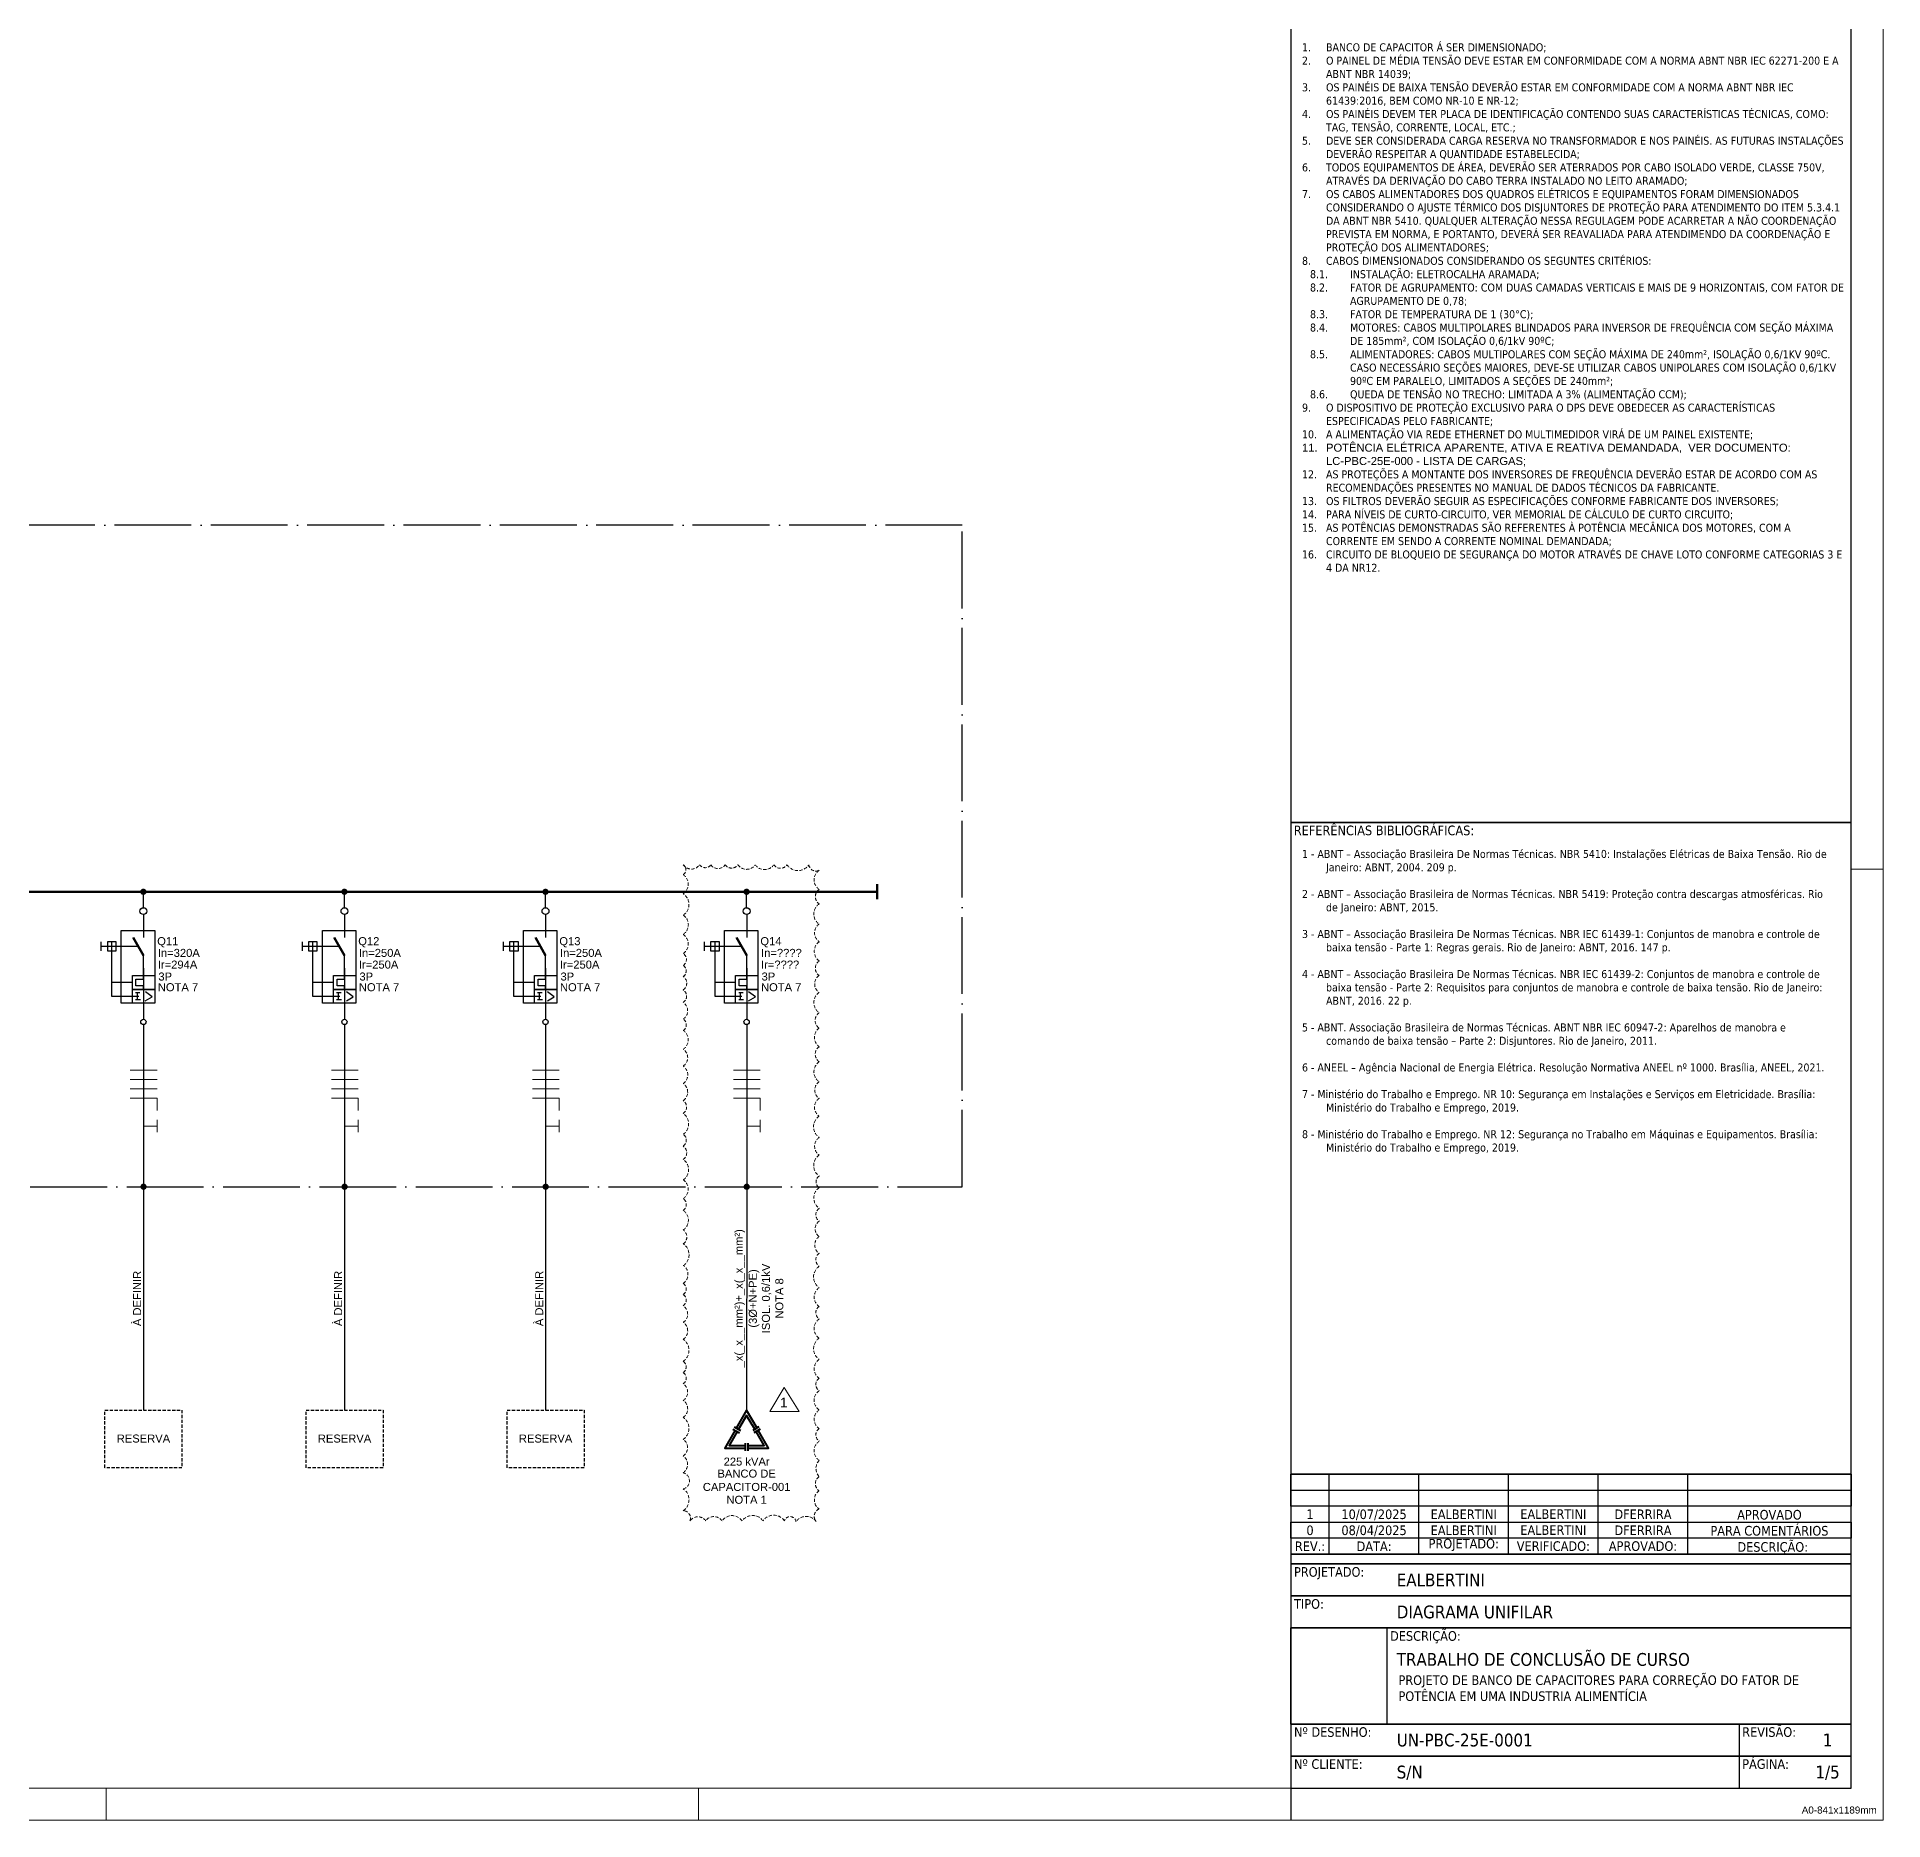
# Model space of a CAD drawing. Header units: inches. Extents: x 8060 to 14805, y -2003 to -1162.
# Drawn here: x 8672 to 9249, y -2003 to -1446 of the extents above; entities that cross this region are included whole.
import ezdxf
from ezdxf.enums import TextEntityAlignment as Align

# ---------------------------------------------------------------- set-up
doc = ezdxf.new("R2010")
doc.units = ezdxf.units.IN
doc.header["$MEASUREMENT"] = 0
doc.linetypes.add('ACAD_ISO04W100', pattern=[30, 24, -3, 0, -3])
doc.linetypes.add('DASHEDX2', pattern=[1.5, 1, -0.5])
for name, color, linetype in [('CABOS', 2, 'Continuous'), ('CAIXA DE IDENT.', 6, 'ACAD_ISO04W100'), ('COMPONENTES', 7, 'Continuous'), ('LEG. LINHA', 253, 'Continuous'), ('LEG. TEXTO', 1, 'Continuous'), ('MOLDURA', 5, 'Continuous'), ('ROTAS', 7, 'Continuous'), ('TEXTO DES.', 2, 'Continuous'), ('TEXTO LEG.', 7, 'Continuous'), ('TRACEJADO', 7, 'DASHEDX2')]:
    doc.layers.add(name, color=color, linetype=linetype)
doc.styles.add('MtXpl_Tahoma', font='tahoma.ttf')
doc.styles.add('PDF ArialMT', font='arial.ttf')

# ---------------------------------------------------------------- blocks, each defined once
blk = doc.blocks.new('LEGENDA')
for p, q in [((3409.47, -2067.58), (3409.47, -2062.58)), ((3409.47, -2062.58), (3584.47, -2062.58)), ((3421.47, -2087.58), (3421.47, -2062.58)), ((3449.47, -2087.58), (3449.47, -2062.58)), ((3477.47, -2087.58), (3477.47, -2062.58)), ((3505.47, -2087.58), (3505.47, -2062.58)), ((3533.47, -2087.58), (3533.47, -2062.58)), ((3584.47, -2062.58), (3584.47, -2067.58)), ((3409.47, -2072.58), (3409.47, -2067.58)), ((3409.47, -2067.58), (3584.47, -2067.58)), ((3584.47, -2067.58), (3584.47, -2072.58)), ((3584.47, -2072.58), (3409.47, -2072.58)), ((3409.47, -2072.58), (3409.47, -2077.58)), ((3584.47, -2077.58), (3584.47, -2072.58)), ((3409.47, -2082.58), (3409.47, -2077.58)), ((3409.47, -2077.58), (3584.47, -2077.58)), ((3584.47, -2077.58), (3584.47, -2082.58)), ((3584.47, -2082.58), (3409.47, -2082.58)), ((3409.47, -2082.58), (3409.47, -2087.58)), ((3584.47, -2087.58), (3584.47, -2082.58)), ((3409.47, -2087.58), (3584.47, -2087.58))]:
    blk.add_line(p, q)
blk = doc.blocks.new('MOLDURA')
at = {"layer": 'MOLDURA', "lineweight": 15}
for p, q in [((3594.47, -2192.45), (3594.47, -1351.45)), ((3584.47, -1361.47), (3584.47, -2182.46)), ((3584.47, -2182.46), (2430.47, -2182.46)), ((3039.46, -2192.45), (3039.46, -2182.46)), ((3224.47, -2192.45), (3224.47, -2182.46)), ((2405.47, -2192.45), (3594.47, -2192.45))]:
    blk.add_line(p, q, dxfattribs=at)
at = {"layer": 'MOLDURA'}
for p, q in [((3409.47, -1361.47), (3409.47, -2182.46)), ((3409.47, -2182.46), (3409.47, -2192.45))]:
    blk.add_line(p, q, dxfattribs=at)
at = {"layer": 'MOLDURA', "lineweight": 15}
blk.add_lwpolyline([(3594.47, -1895.48), (3584.47, -1895.48)], close=True, dxfattribs=at)
at = {"layer": 'MOLDURA', "insert": (3592.47, -2190.45), "char_height": 2.2, "attachment_point": 9, "style": 'PDF ArialMT'}
blk.add_mtext('A0-841x1189mm', dxfattribs=at)
blk = doc.blocks.new('legenda-2')
at = {"layer": 'LEG. LINHA'}
blk.add_line((3549.47, -2162.46), (3549.47, -2172.46), dxfattribs=at)
blk.add_lwpolyline([(3409.47, -2172.46), (3584.47, -2172.46), (3584.47, -2162.46), (3409.47, -2162.46)], close=True, dxfattribs=at)
blk = doc.blocks.new('BANCO DE CAPACITOR')
at = {"layer": 'COMPONENTES', "lineweight": 40}
for points in [[(5775.36, -1206.42), (5772.12, -1200.83), (5768.9, -1206.42)], [(5774.64, -1206.82), (5772.12, -1202.46), (5769.6, -1206.82)], [(5768.5, -1207.12), (5765.28, -1212.71), (5771.72, -1212.71)], [(5769.2, -1207.52), (5766.68, -1211.9), (5771.72, -1211.9)], [(5767.82, -1206.74), (5769.84, -1207.88)], [(5768.23, -1206.02), (5770.24, -1207.18)], [(5772.55, -1212.71), (5778.98, -1212.71), (5775.76, -1207.12)], [(5772.55, -1211.9), (5777.58, -1211.9), (5775.06, -1207.52)], [(5775.95, -1206.06), (5774.01, -1207.2)], [(5776.38, -1206.76), (5774.41, -1207.9)], [(5771.72, -1213.57), (5771.72, -1211.14)], [(5772.55, -1213.57), (5772.55, -1211.14)]]:
    blk.add_lwpolyline(points, dxfattribs=at)
blk = doc.blocks.new('DISJ. CX. MOLDADA')
at = {"layer": 'COMPONENTES', "lineweight": 30}
for points in [[(6109.63, -961.07), (6109.63, -966.03), (6109.63, -968.14)], [(6096.45, -972.34), (6096.45, -969.58)], [(6108.02, -970.94), (6096.45, -970.94)], [(6108.15, -986.56), (6099.73, -986.56), (6099.73, -969.58)], [(6109.63, -984.4), (6109.63, -983.3), (6107.26, -983.3), (6107.26, -981.14), (6109.63, -981.14), (6109.63, -980.04), (6109.63, -973.77)], [(6109.63, -977.8), (6109.63, -993.76)], [(6106.16, -982.2), (6099.73, -982.2)], [(6107.13, -985.33), (6108.53, -985.33)], [(6107.73, -987.53), (6107.73, -985.33)], [(6110.18, -987.91), (6112.34, -986.73), (6110.23, -985.16)], [(6107.13, -987.53), (6108.66, -987.53)]]:
    blk.add_lwpolyline(points, dxfattribs=at)
for points in [[(6113.15, -988.72), (6102.69, -988.72), (6102.69, -966.03), (6113.15, -966.03)], [(6101.11, -969.58), (6098.35, -969.58), (6098.35, -972.34), (6101.11, -972.34)], [(6106.16, -980.04), (6113.15, -980.04), (6113.15, -984.4), (6106.16, -984.4)], [(6106.16, -984.4), (6113.15, -984.4), (6113.15, -988.72), (6106.16, -988.72)]]:
    blk.add_lwpolyline(points, close=True, dxfattribs=at)
at = {"layer": 'COMPONENTES', "lineweight": 50}
blk.add_lwpolyline([(6109.63, -973.77), (6106.41, -968.14)], dxfattribs=at)
at = {"layer": 'COMPONENTES', "lineweight": 30}
for centre, radius in [((6109.59, -959.94), 1.08), ((6109.59, -994.53), 0.826)]:
    blk.add_circle(centre, radius, dxfattribs=at)
blk = doc.blocks.new('CAP')
at = {"layer": 'TRACEJADO', "lineweight": 9}
for points in [[(7362.07, -548.47, 0.52054), (7362.07, -542.47, 0.52054), (7362.06, -535.77, 0.52054), (7362.05, -529.84)], [(7367.15, -526.75, 0.52054), (7370.65, -526.75, 0.52054), (7375.13, -526.75, 0.52054), (7379.12, -526.75)], [(7384.52, -526.75, 0.52054), (7390.31, -526.75, 0.52054), (7394.43, -526.76)], [(7394.45, -526.77, 0.52054), (7401.29, -526.77, 0.52057), (7404.5, -528.48)], [(7362.04, -569.77, 0.52054), (7362.04, -565.79, 0.52054), (7362.05, -561.65, 0.52054), (7362.04, -558.15)], [(7362.07, -578.5, 0.52054), (7362.07, -574.93, 0.52054), (7362.08, -569.77)], [(7362.06, -589.58, 0.52054), (7362.06, -584.34, 0.52054), (7362.06, -578.48)], [(7362.04, -600.36, 0.52054), (7362.04, -595.06, 0.52054), (7362.05, -589.61)], [(7404.48, -588.27, 0.52054), (7404.48, -594.48, 0.52054), (7404.48, -599.71)], [(7362.06, -631, 0.52054), (7362.06, -625.14, 0.52054), (7362.06, -618.8)], [(7404.49, -634.05, 0.52054), (7404.49, -638.03, 0.52054), (7404.5, -642.85)], [(7362.04, -645.14, 0.52054), (7362.04, -640.8, 0.52054), (7362.03, -634.65)], [(7362.04, -664.44, 0.52054), (7362.04, -660.94, 0.52054), (7362.04, -657.43)], [(7404.48, -664.65, 0.52054), (7404.48, -668.57, 0.52054), (7404.47, -674.56)], [(7362.04, -681.81, 0.52054), (7362.04, -674.91, 0.52054), (7362.04, -669.6)], [(7362.04, -688.82, 0.52054), (7362.04, -685.31, 0.52054), (7362.04, -681.81)], [(7404.48, -687.05, 0.52054), (7404.48, -690.97, 0.52054), (7404.47, -696.96)], [(7362.04, -706.19, 0.52054), (7362.04, -699.29, 0.52054), (7362.04, -693.98)], [(7404.48, -702.8, 0.52054), (7404.48, -706.72, 0.52054), (7404.47, -712.71)], [(7362.06, -721.64, 0.776883), (7362, -716.63, 0.52054), (7362, -711.32)], [(7374.15, -731.61, 0.52054), (7369.06, -731.61, 0.52054), (7364.16, -731.6)], [(7404.47, -727.91, 0.52057), (7403.6, -731.87, 0.52054), (7397.26, -731.87, 0.784803), (7393.64, -731.57)]]:
    blk.add_lwpolyline(points, format="xyb", dxfattribs=at)
for centre, radius, start, end in [((7364.58, -524.98), 3.11, 215.00244, 324.99756), ((7360.99, -528.28), 1.88, 305.00247, 54.99753), ((7381.82, -524.89), 3.28, 215.00245, 324.99755), ((7406.58, -531.46), 3.66, 125.00244, 234.99756), ((7406.07, -536.71), 2.77, 125.00244, 234.99756), ((7406.67, -542.13), 3.83, 125.00244, 234.99756), ((7406.41, -548.01), 3.37, 125.00244, 234.99756), ((7359.97, -551.48), 3.62, 305.00244, 54.99756), ((7406.62, -553.77), 3.66, 125.00244, 234.99756), ((7360.77, -556.31), 2.26, 305.00245, 54.99755), ((7406.07, -559.06), 2.77, 125.00244, 234.99756), ((7406.33, -563.97), 3.24, 125.00245, 234.99755), ((7406.71, -569.77), 3.87, 125.00244, 234.99756), ((7406.16, -575.36), 2.94, 125.00245, 234.99755), ((7406.54, -580.65), 3.54, 125.00245, 234.99755), ((7406.12, -585.9), 2.86, 125.00245, 234.99755), ((7406.44, -602.47), 3.41, 125.00244, 234.99756), ((7360.6, -602.41), 2.48, 305.00243, 54.99757), ((7359.8, -607.66), 3.92, 305.00245, 54.99755), ((7406.78, -608.56), 4.04, 125.00243, 234.99757), ((7360.77, -612.74), 2.22, 305.00245, 54.99755), ((7360.56, -616.68), 2.56, 305.00245, 54.99755), ((7406.44, -614.66), 3.37, 125.00244, 234.99756), ((7406.78, -620.67), 4, 125.00244, 234.99756), ((7406.78, -630.79), 3.96, 125.00244, 234.99756), ((7405.72, -625.75), 2.18, 125.00243, 234.99757), ((7360.77, -632.85), 2.22, 305.00245, 54.99755), ((7359.72, -648.52), 4.13, 305.00243, 54.99757), ((7406.31, -645.48), 3.2, 125.00245, 234.99755), ((7405.93, -650.1), 2.48, 125.00243, 234.99757), ((7360.1, -654.66), 3.41, 305.00244, 54.99756), ((7406.78, -655.47), 4.04, 125.00243, 234.99757), ((7406.52, -661.74), 3.58, 125.00245, 234.99755), ((7360.27, -667.05), 3.15, 305.00244, 54.99756), ((7406.79, -677.87), 4.04, 125.00243, 234.99757), ((7406.53, -684.14), 3.58, 125.00245, 234.99755), ((7360.26, -691.42), 3.15, 305.00244, 54.99756), ((7406.53, -699.89), 3.58, 125.00245, 234.99755), ((7360.23, -708.77), 3.15, 305.00244, 54.99756), ((7407.31, -715.26), 3.82, 138.13482, 222.46422), ((7405.97, -720.03), 2.65, 125.00245, 234.99755), ((7359.67, -725.05), 4.17, 305.00244, 54.99756), ((7406.48, -725.07), 3.49, 125.00245, 234.99755), ((7361.99, -730.77), 2.31, 338.92274, 88.92335), ((7377.28, -733.82), 3.83, 35.00244, 144.99756), ((7383.67, -733.9), 3.96, 35.00244, 144.99756), ((7390.28, -733.94), 4.09, 35.00243, 144.99757)]:
    blk.add_arc(centre, radius, start, end, dxfattribs=at)

msp = doc.modelspace()

# ---------------------------------------------------------------- hatches: boundary and pattern name
at = {"layer": 'ROTAS'}
h = msp.add_hatch(color=256, dxfattribs=at)
h.dxf.hatch_style = 1
h.paths.add_polyline_path([(8704.21, -1712.7, 1), (8706.19, -1712.7, 1)])
h = msp.add_hatch(color=256, dxfattribs=at)
h.dxf.hatch_style = 1
h.paths.add_polyline_path([(8767.02, -1712.7, 1), (8768.99, -1712.7, 1)])
h = msp.add_hatch(color=256, dxfattribs=at)
h.dxf.hatch_style = 1
h.paths.add_polyline_path([(8829.82, -1712.7, 1), (8831.79, -1712.7, 1)])
h = msp.add_hatch(color=256, dxfattribs=at)
h.dxf.hatch_style = 1
h.paths.add_polyline_path([(8892.62, -1712.7, 1), (8894.6, -1712.7, 1)])
h = msp.add_hatch(color=256, dxfattribs=at)
h.dxf.hatch_style = 1
h.paths.add_polyline_path([(8704.26, -1804.81, 1), (8706.23, -1804.81, 1)])
h = msp.add_hatch(color=256, dxfattribs=at)
h.dxf.hatch_style = 1
h.paths.add_polyline_path([(8767.06, -1804.81, 1), (8769.04, -1804.81, 1)])
h = msp.add_hatch(color=256, dxfattribs=at)
h.dxf.hatch_style = 1
h.paths.add_polyline_path([(8829.87, -1804.81, 1), (8831.84, -1804.81, 1)])
h = msp.add_hatch(color=256, dxfattribs=at)
h.dxf.hatch_style = 1
h.paths.add_polyline_path([(8892.67, -1804.81, 1), (8894.64, -1804.81, 1)])

# ---------------------------------------------------------------- linework, layer by layer
at = {"layer": 'CABOS', "lineweight": 9}
for points in [[(8701.12, -1768.38), (8709.46, -1768.38)], [(8763.92, -1768.38), (8772.26, -1768.38)], [(8826.72, -1768.38), (8835.06, -1768.38)], [(8889.53, -1768.38), (8897.87, -1768.38)], [(8701.12, -1771.3), (8709.46, -1771.3)], [(8701.12, -1774.22), (8709.46, -1774.22)], [(8763.92, -1771.3), (8772.26, -1771.3)], [(8763.92, -1774.22), (8772.26, -1774.22)], [(8826.72, -1771.3), (8835.06, -1771.3)], [(8826.72, -1774.22), (8835.06, -1774.22)], [(8889.53, -1771.3), (8897.87, -1771.3)], [(8889.53, -1774.22), (8897.87, -1774.22)], [(8701.12, -1777.14), (8709.46, -1777.14), (8709.46, -1780.99)], [(8763.92, -1777.14), (8772.26, -1777.14), (8772.26, -1780.99)], [(8826.72, -1777.14), (8835.06, -1777.14), (8835.06, -1780.99)], [(8889.53, -1777.14), (8897.87, -1777.14), (8897.87, -1780.99)], [(8705.27, -1785.86), (8709.46, -1785.86)], [(8709.46, -1783.91), (8709.46, -1787.81)], [(8768.07, -1785.86), (8772.26, -1785.86)], [(8772.26, -1783.91), (8772.26, -1787.81)], [(8830.87, -1785.86), (8835.06, -1785.86)], [(8835.06, -1783.91), (8835.06, -1787.81)], [(8893.68, -1785.86), (8897.87, -1785.86)], [(8897.87, -1783.91), (8897.87, -1787.81)]]:
    msp.add_lwpolyline(points, dxfattribs=at)
at = {"layer": 'CAIXA DE IDENT.'}
msp.add_lwpolyline([(8218.44, -1598.2), (8218.39, -1804.81), (8960.92, -1804.81), (8960.97, -1598.2)], close=True, dxfattribs=at)
at = {"layer": 'LEG. LINHA'}
for points in [[(9063.6, -1691.03), (9238.6, -1691.03), (9238.6, -1440.39), (9063.6, -1440.39)], [(9063.6, -1894.58), (9238.6, -1894.58), (9238.6, -1691.03), (9063.6, -1691.03)], [(9063.6, -1919.58), (9238.6, -1919.58), (9238.6, -1894.58), (9063.6, -1894.58)], [(9063.6, -1922.58), (9238.6, -1922.58), (9238.6, -1919.58), (9063.6, -1919.58)], [(9063.6, -1932.58), (9238.6, -1932.58), (9238.6, -1922.58), (9063.6, -1922.58)], [(9063.6, -1942.58), (9238.6, -1942.58), (9238.6, -1932.58), (9063.6, -1932.58)], [(9063.6, -1972.58), (9238.6, -1972.58), (9238.6, -1942.58), (9063.6, -1942.58)], [(9063.6, -1942.58), (9093.6, -1942.58), (9093.6, -1972.58), (9063.6, -1972.58)]]:
    msp.add_lwpolyline(points, close=True, dxfattribs=at)
at = {"layer": 'ROTAS'}
for p, q in [((8705.25, -1754.15), (8705.25, -1804.81)), ((8768.05, -1754.15), (8768.05, -1804.81)), ((8830.85, -1754.15), (8830.85, -1804.81)), ((8893.66, -1754.15), (8893.66, -1804.81))]:
    msp.add_line(p, q, dxfattribs=at)
at = {"layer": 'ROTAS', "lineweight": 60}
for points in [[(8934.36, -1710.37), (8934.36, -1714.99)], [(8236.05, -1712.7), (8934.36, -1712.7)]]:
    msp.add_lwpolyline(points, dxfattribs=at)
at = {"layer": 'ROTAS', "lineweight": 30}
for points in [[(8705.2, -1717.66), (8705.2, -1712.7)], [(8768, -1717.66), (8768, -1712.7)], [(8830.81, -1717.66), (8830.81, -1712.7)], [(8893.61, -1717.66), (8893.61, -1712.7)], [(8705.25, -1804.81), (8705.22, -1874.56)], [(8768.05, -1804.81), (8768.03, -1874.56)], [(8830.85, -1804.81), (8830.83, -1874.56)], [(8893.66, -1804.81), (8893.63, -1874.56)]]:
    msp.add_lwpolyline(points, dxfattribs=at)
at = {"layer": 'TEXTO DES.', "lineweight": 9}
msp.add_lwpolyline([(8900.89, -1875.03), (8909.99, -1875.03), (8905.34, -1867.5)], close=True, dxfattribs=at)
at = {"layer": 'TRACEJADO'}
for points in [[(8693.2, -1874.56), (8717.25, -1874.56), (8717.25, -1892.56), (8693.2, -1892.56)], [(8756, -1874.56), (8780.05, -1874.56), (8780.05, -1892.56), (8756, -1892.56)], [(8818.81, -1874.56), (8842.85, -1874.56), (8842.85, -1892.56), (8818.81, -1892.56)]]:
    msp.add_lwpolyline(points, close=True, dxfattribs=at)

# ---------------------------------------------------------------- block references
for name, p in [('MOLDURA', (5654.13, 189.88)), ('BANCO DE CAPACITOR', (3121.51, -673.73))]:
    msp.add_blockref(name, p)
at = {"layer": 'CAIXA DE IDENT.'}
msp.add_blockref('CAP', (1511.79, -1177.52), dxfattribs=at)
at = {"layer": 'COMPONENTES'}
for p in [(2595.61, -758.8), (2658.42, -758.8), (2721.22, -758.8), (2784.02, -758.8)]:
    msp.add_blockref('DISJ. CX. MOLDADA', p, dxfattribs=at)
at = {"layer": 'LEG. LINHA'}
for name, p in [('LEGENDA', (5654.13, 168)), ('legenda-2', (5654.13, 189.88)), ('legenda-2', (5654.13, 179.88))]:
    msp.add_blockref(name, p, dxfattribs=at)

# ---------------------------------------------------------------- texts
at = {"layer": 'CABOS', "style": 'PDF ArialMT'}
for s, p in [('_x(_x__mm²)+_x(_x__mm²)', (8893.16, -1839.64)), ('À DEFINIR', (8705.24, -1839.69)), ('À DEFINIR', (8768.04, -1839.69)), ('À DEFINIR', (8830.84, -1839.69)), ('(3Ø+N+PE)', (8897.56, -1839.69)), ('ISOL. 0,6/1kV', (8901.65, -1839.69)), ('NOTA 8', (8905.84, -1839.69))]:
    msp.add_text(s, height=2.5, rotation=90, dxfattribs=at).set_placement(p, align=Align.BOTTOM_CENTER)
at = {"layer": 'LEG. TEXTO', "char_height": 3, "style": 'PDF ArialMT'}
for s, insert, attachment_point in [('{\\fTahoma|b0|i0|c0|p34;REFERÊNCIAS BIBLIOGRÁFICAS:}', (9064.52, -1692.03), 1), ('{\\fTahoma|b0|i0|c0|p34;PROJETADO:}', (9117.6, -1918.58), 8), ('{\\fTahoma|b0|i0|c0|p34;VERIFICADO:}', (9145.6, -1918.58), 8), ('{\\fTahoma|b0|i0|c0|p34;PROJETADO:}', (9064.6, -1923.58), 1), ('{\\fTahoma|b0|i0|c0|p34;Nº DESENHO:}', (9064.6, -1973.58), 1), ('{\\fTahoma|b0|i0|c0|p34;REVISÃO:}', (9204.6, -1973.58), 1), ('{\\fTahoma|b0|i0|c0|p34;Nº CLIENTE:}', (9064.6, -1983.58), 1)]:
    msp.add_mtext(s, dxfattribs=dict(at, insert=insert, attachment_point=attachment_point))
for s, insert, width, attachment_point in [('{\\fTahoma|b0|i0|c0|p34;REV.:}', (9069.6, -1918.58), 7.8979, 8), ('{\\fTahoma|b0|i0|c0|p34;DATA:}', (9089.6, -1918.58), 9.8724, 8), ('{\\fTahoma|b0|i0|c0|p34;APROVADO:}', (9173.6, -1918.58), 18.6453, 8), ('{\\fTahoma|b0|i0|c0|p34;DESCRIÇÃO:}', (9214.12, -1919.58), 18.6453, 8), ('{\\fTahoma|b0|i0|c0|p34;TIPO:}', (9064.6, -1933.58), 12.6971, 1), ('{\\fTahoma|b0|i0|c0|p34;DESCRIÇÃO:}', (9094.6, -1943.58), 12.6971, 1), ('{\\fTahoma|b0|i0|c0|p34;PÁGINA:}', (9204.6, -1983.58), 13.8093, 1)]:
    msp.add_mtext(s, dxfattribs=dict(at, insert=insert, width=width, attachment_point=attachment_point))
at = {"layer": 'TEXTO DES.', "style": 'PDF ArialMT'}
for s, p in [('Q11', (8709.51, -1729.37)), ('Q12', (8772.31, -1729.37)), ('Q13', (8835.12, -1729.37)), ('Q14', (8897.92, -1729.37)), ('Ir=294A', (8709.71, -1736.68)), ('In=320A', (8709.72, -1733.03)), ('Ir=250A', (8772.51, -1736.68)), ('In=250A', (8772.52, -1733.03)), ('Ir=250A', (8835.31, -1736.68)), ('In=250A', (8835.32, -1733.03)), ('Ir=????', (8898.12, -1736.68)), ('In=????', (8898.13, -1733.03)), ('NOTA 7', (8709.71, -1743.75)), ('3P', (8709.89, -1740.41)), ('NOTA 7', (8772.51, -1743.75)), ('3P', (8772.69, -1740.41)), ('NOTA 7', (8835.32, -1743.75)), ('3P', (8835.49, -1740.41)), ('NOTA 7', (8898.12, -1743.75)), ('3P', (8898.29, -1740.41))]:
    msp.add_text(s, height=2.5, dxfattribs=at).set_placement(p)
for s, insert, char_height, attachment_point in [('1', (8905.23, -1870.67), 3, 2), ('RESERVA', (8705.22, -1884.72), 2.5, 8), ('RESERVA', (8768.03, -1884.72), 2.5, 8), ('RESERVA', (8830.83, -1884.72), 2.5, 8), ('225 kVAr', (8893.63, -1891.92), 2.5, 8), ('BANCO DE\\PCAPACITOR-001', (8893.63, -1893.13), 2.5, 2), ('NOTA 1', (8893.63, -1903.84), 2.5, 8)]:
    msp.add_mtext(s, dxfattribs=dict(at, insert=insert, char_height=char_height, attachment_point=attachment_point))
at = {"layer": 'TEXTO LEG.', "style": 'MtXpl_Tahoma'}
for s, height, p in [('1', 3, (9069.6, -1907.08)), ('10/07/2025', 3, (9089.6, -1907.08)), ('EALBERTINI', 3, (9117.6, -1907.08)), ('EALBERTINI', 3, (9145.6, -1907.02)), ('DFERRIRA', 3, (9173.6, -1907.08)), ('APROVADO', 3, (9213.1, -1907.23)), ('0', 3, (9069.6, -1912.08)), ('08/04/2025', 3, (9089.6, -1912.08)), ('EALBERTINI', 3, (9117.6, -1912.08)), ('EALBERTINI', 3, (9145.6, -1912.02)), ('DFERRIRA', 3, (9173.6, -1912.08)), ('PARA COMENTÁRIOS', 3, (9213.1, -1912.23)), ('1', 4, (9231.25, -1977.58)), ('1/5', 4, (9231.25, -1987.58))]:
    msp.add_text(s, height=height, dxfattribs=at).set_placement(p, align=Align.MIDDLE_CENTER)
for s, p in [('EALBERTINI ', (9096.68, -1927.58)), ('DIAGRAMA UNIFILAR', (9096.68, -1937.58)), ('TRABALHO DE CONCLUSÃO DE CURSO', (9096.68, -1952.41)), ('UN-PBC-25E-0001', (9096.68, -1977.58)), ('S/N', (9096.68, -1987.58))]:
    msp.add_text(s, height=4, dxfattribs=at).set_placement(p, align=Align.MIDDLE_LEFT)
at = {"layer": 'TEXTO LEG.', "attachment_point": 1, "style": 'MtXpl_Tahoma'}
for s, insert, char_height, width in [('\\pxi-3,l4,t4;1.^IBANCO DE CAPACITOR Á SER DIMENSIONADO;\\P2.^IO PAINEL DE MÉDIA TENSÃO DEVE ESTAR EM CONFORMIDADE COM A NORMA ABNT NBR IEC 62271-200 E A ABNT NBR 14039;\\P3.^IOS PAINÉIS DE BAIXA TENSÃO DEVERÃO ESTAR EM CONFORMIDADE COM A NORMA ABNT NBR IEC 61439:2016, BEM COMO NR-10 E NR-12;\\P4.^IOS PAINÉIS DEVEM TER PLACA DE IDENTIFICAÇÃO CONTENDO SUAS CARACTERÍSTICAS TÉCNICAS, COMO: TAG, TENSÃO, CORRENTE, LOCAL, ETC.;\\P5.^IDEVE SER CONSIDERADA CARGA RESERVA NO TRANSFORMADOR E NOS PAINÉIS. AS FUTURAS INSTALAÇÕES DEVERÃO RESPEITAR A QUANTIDADE ESTABELECIDA;\\P6.^ITODOS EQUIPAMENTOS DE ÁREA, DEVERÃO SER ATERRADOS POR CABO ISOLADO VERDE, CLASSE 750V, ATRAVÉS DA DERIVAÇÃO DO CABO TERRA INSTALADO NO LEITO ARAMADO;\\P7.^IOS CABOS ALIMENTADORES DOS QUADROS ELÉTRICOS E EQUIPAMENTOS FORAM DIMENSIONADOS CONSIDERANDO O AJUSTE TÉRMICO DOS DISJUNTORES DE PROTEÇÃO PARA ATENDIMENTO DO ITEM 5.3.4.1 DA ABNT NBR 5410. QUALQUER ALTERAÇÃO NESSA REGULAGEM PODE ACARRETAR A NÃO COORDENAÇÃO PREVISTA EM NORMA, E PORTANTO, DEVERÁ SER REAVALIADA PARA ATENDIMENDO DA COORDENAÇÃO E PROTEÇÃO DOS ALIMENTADORES;\\P8.^ICABOS DIMENSIONADOS CONSIDERANDO OS SEGUNTES CRITÉRIOS:\\P\\pi-5,l7,t7;8.1.^IINSTALAÇÃO: ELETROCALHA ARAMADA;\\P8.2.^IFATOR DE AGRUPAMENTO: COM DUAS CAMADAS VERTICAIS E MAIS DE 9 HORIZONTAIS, COM FATOR DE AGRUPAMENTO DE 0,78;\\P8.3.^IFATOR DE TEMPERATURA DE 1 (30°C);\\P8.4.^IMOTORES: CABOS MULTIPOLARES BLINDADOS PARA INVERSOR DE FREQUÊNCIA COM SEÇÃO MÁXIMA DE 185mm², COM ISOLAÇÃO 0,6/1kV 90ºC;\\P8.5.^IALIMENTADORES: CABOS MULTIPOLARES COM SEÇÃO MÁXIMA DE 240mm², ISOLAÇÃO 0,6/1KV 90ºC. CASO NECESSÁRIO SEÇÕES MAIORES, DEVE-SE UTILIZAR CABOS UNIPOLARES COM ISOLAÇÃO 0,6/1KV 90ºC EM PARALELO, LIMITADOS A SEÇÕES DE 240mm²;\\P8.6.^IQUEDA DE TENSÃO NO TRECHO: LIMITADA A 3% (ALIMENTAÇÃO CCM);\\P\\pi-3,l4,t4;9.^IO DISPOSITIVO DE PROTEÇÃO EXCLUSIVO PARA O DPS DEVE OBEDECER AS CARACTERÍSTICAS ESPECIFICADAS PELO FABRICANTE;\\P10.^IA ALIMENTAÇÃO VIA REDE ETHERNET DO MULTIMEDIDOR VIRÁ DE UM PAINEL EXISTENTE;\\P{\\fArial|b0|i0|c0|p34;11.^IPOTÊNCIA ELÉTRICA APARENTE, ATIVA E REATIVA DEMANDADA,  VER DOCUMENTO: LC-PBC-25E-000 - LISTA DE CARGAS;}\\P12.^IAS PROTEÇÕES A MONTANTE DOS INVERSORES DE FREQUÊNCIA DEVERÃO ESTAR DE ACORDO COM AS RECOMENDAÇÕES PRESENTES NO MANUAL DE DADOS TÉCNICOS DA FABRICANTE.\\P13.^IOS FILTROS DEVERÃO SEGUIR AS ESPECIFICAÇÕES CONFORME FABRICANTE DOS INVERSORES;\\P14.^IPARA NÍVEIS DE CURTO-CIRCUITO, VER MEMORIAL DE CÁLCULO DE CURTO CIRCUITO;\\P15.^IAS POTÊNCIAS DEMONSTRADAS SÃO REFERENTES À POTÊNCIA MECÂNICA DOS MOTORES, COM A CORRENTE EM SENDO A CORRENTE NOMINAL DEMANDADA;\\P16.^ICIRCUITO DE BLOQUEIO DE SEGURANÇA DO MOTOR ATRAVÉS DE CHAVE LOTO CONFORME CATEGORIAS 3 E 4 DA NR12.', (9064.6, -1447.74), 2.5, 171.3555), ('\\pxi-3,l4,t4;1 - ABNT – Associação Brasileira De Normas Técnicas. NBR 5410: Instalações Elétricas de Baixa Tensão. Rio de Janeiro: ABNT, 2004. 209 p.\\P\\P2 - ABNT – Associação Brasileira de Normas Técnicas. NBR 5419: Proteção contra descargas atmosféricas. Rio de Janeiro: ABNT, 2015.\\P\\P3 - ABNT – Associação Brasileira De Normas Técnicas. NBR IEC 61439-1: Conjuntos de manobra e controle de baixa tensão - Parte 1: Regras gerais. Rio de Janeiro: ABNT, 2016. 147 p.\\P\\P4 - ABNT – Associação Brasileira De Normas Técnicas. NBR IEC 61439-2: Conjuntos de manobra e controle de baixa tensão - Parte 2: Requisitos para conjuntos de manobra e controle de baixa tensão. Rio de Janeiro: ABNT, 2016. 22 p.\\P\\P5 - ABNT. Associação Brasileira de Normas Técnicas. ABNT NBR IEC 60947-2: Aparelhos de manobra e comando de baixa tensão – Parte 2: Disjuntores. Rio de Janeiro, 2011.\\P\\P6 - ANEEL – Agência Nacional de Energia Elétrica. Resolução Normativa ANEEL nº 1000. Brasília, ANEEL, 2021. \\P\\P7 - Ministério do Trabalho e Emprego. NR 10: Segurança em Instalações e Serviços em Eletricidade. Brasília: Ministério do Trabalho e Emprego, 2019.\\P\\P8 - Ministério do Trabalho e Emprego. NR 12: Segurança no Trabalho em Máquinas e Equipamentos. Brasília: Ministério do Trabalho e Emprego, 2019.\\P\\pi0,l0,tz; ', (9064.6, -1699.63), 2.5, 167.0932), ('PROJETO DE BANCO DE CAPACITORES PARA CORREÇÃO DO FATOR DE POTÊNCIA EM UMA INDUSTRIA ALIMENTÍCIA', (9097.23, -1957.38), 3, 139.506)]:
    msp.add_mtext(s, dxfattribs=dict(at, insert=insert, char_height=char_height, width=width))

doc.saveas('drawing.dxf')
